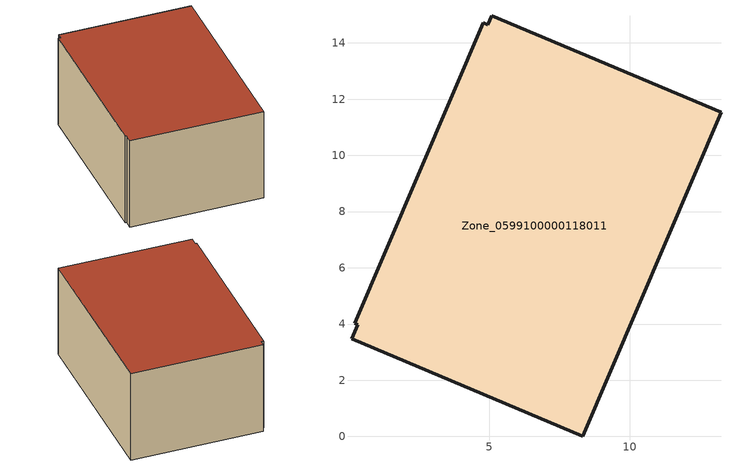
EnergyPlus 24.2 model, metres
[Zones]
Zone_0599100000118011
 floor ground (C_G): 4.95,14.65 5.09,14.97 13.24,11.54 8.32,0 0.09,3.47 0.31,3.97 0.22,4.02 4.79,14.71 z0
 wall outside (C_F): 4.79,14.71 0.22,4.02 0.31,3.97 0.09,3.47 8.32,0 13.24,11.54 5.09,14.97 4.95,14.65 4.79,14.71 z0:6.48
 roof outside (C_R): 5.09,14.97 4.95,14.65 4.79,14.71 0.22,4.02 0.31,3.97 0.09,3.47 8.32,0 13.24,11.54 z6.48
[BUILDING]
Pand.0599100000118011: North Axis=0; Terrain=City; Loads Convergence Tolerance Value=0.04; Temperature Convergence Tolerance Value=0.4; Solar Distribution=FullExterior; Maximum Number of Warmup Days=25; Minimum Number of Warmup Days=1
[Site:Location]
Rotterdam.The.Hague.AP_ZH_NLD Design_Conditions: Latitude=51.96; Longitude=4.45; Time Zone=1; Elevation=-4.5
[SITE:GROUNDTEMPERATURE:BUILDINGSURFACE]
18, 18, 18, 18, 18, 18, 18, 18, 18, 18, 18, 18
[MATERIAL] Thermal Absorptance=0.9; Solar Absorptance=0.7; Visible Absorptance=0.7
Name | Roughness | Thickness | Conductivity | Density | Specific Heat
G.D.1992-2005 | MediumSmooth | 0.15 | 0.06 | 540 | 1210
F.D.1992-2005 | Rough | 0.3 | 0.12 | 1920 | 840
R.D.1992-2005 | MediumRough | 0.2 | 0.08 | 1500 | 1000
[CONSTRUCTION]
C_G: G.D.1992-2005
C_F: F.D.1992-2005
C_R: R.D.1992-2005
[ZONE]
Zone_0599100000118011: Type=1; Multiplier=1; Ceiling Height=Autocalculate; Volume=Autocalculate; Floor Area=autocalculate; Part of Total Floor Area=Yes
[ZONEINFILTRATION:DESIGNFLOWRATE]
Infil_Zone_0599100000118011: Zone or ZoneList or Space or SpaceList=Zone_0599100000118011; Schedule=AlwaysOn; Design Flow Rate Calculation Method=Flow/Area; Flow Rate per Floor Area=0.0021; Constant Term Coefficient=1; Temperature Term Coefficient=0; Velocity Term Coefficient=0; Velocity Squared Term Coefficient=0
[HVACTEMPLATE:ZONE:IDEALLOADSAIRSYSTEM]
Zone_0599100000118011: Maximum Heating Supply Air Temperature=50; Minimum Cooling Supply Air Temperature=13; Maximum Heating Supply Air Humidity Ratio=0.0156; Minimum Cooling Supply Air Humidity Ratio=0.0077; Heating Limit=NoLimit; Cooling Limit=NoLimit; Dehumidification Control Type=ConstantSensibleHeatRatio; Cooling Sensible Heat Ratio=0.7; Dehumidification Setpoint=60; Humidification Control Type=None; Humidification Setpoint=30; Outdoor Air Method=None; Outdoor Air Flow Rate per Person=0.00944; Outdoor Air Flow Rate per Zone Floor Area=0; Outdoor Air Flow Rate per Zone=0; Demand Controlled Ventilation Type=None; Outdoor Air Economizer Type=NoEconomizer; Heat Recovery Type=None; Sensible Heat Recovery Effectiveness=0.7; Latent Heat Recovery Effectiveness=0.65
[ZONECONTROL:THERMOSTAT]
ThermostatControl_Zone_0599100000118011: Zone or ZoneList=Zone_0599100000118011; Control Type Schedule=DualSetpointControlType; Control 1=Thermostat_Zone_0599100000118011; Temperature Difference Between Cutout And Setpoint=0
[THERMOSTATSETPOINT:DUALSETPOINT]
Thermostat_Zone_0599100000118011: Heating Setpoint Temperature Schedule=HeatingSetpoint_Zone_0599100000118011; Cooling Setpoint Temperature Schedule=CoolingSetpoint_Zone_0599100000118011
[SCHEDULE:COMPACT]
HeatingSetpoint_Zone_0599100000118011: Through: 12/31, For: AllDays, Until: 24:00, 21
CoolingSetpoint_Zone_0599100000118011: Through: 12/31, For: AllDays, Until: 24:00, 24
DualSetpointControlType: Through: 12/31, For: AllDays, Until: 24:00, 4
AlwaysOn: Through: 12/31, For: AllDays, Until: 24:00, 1
